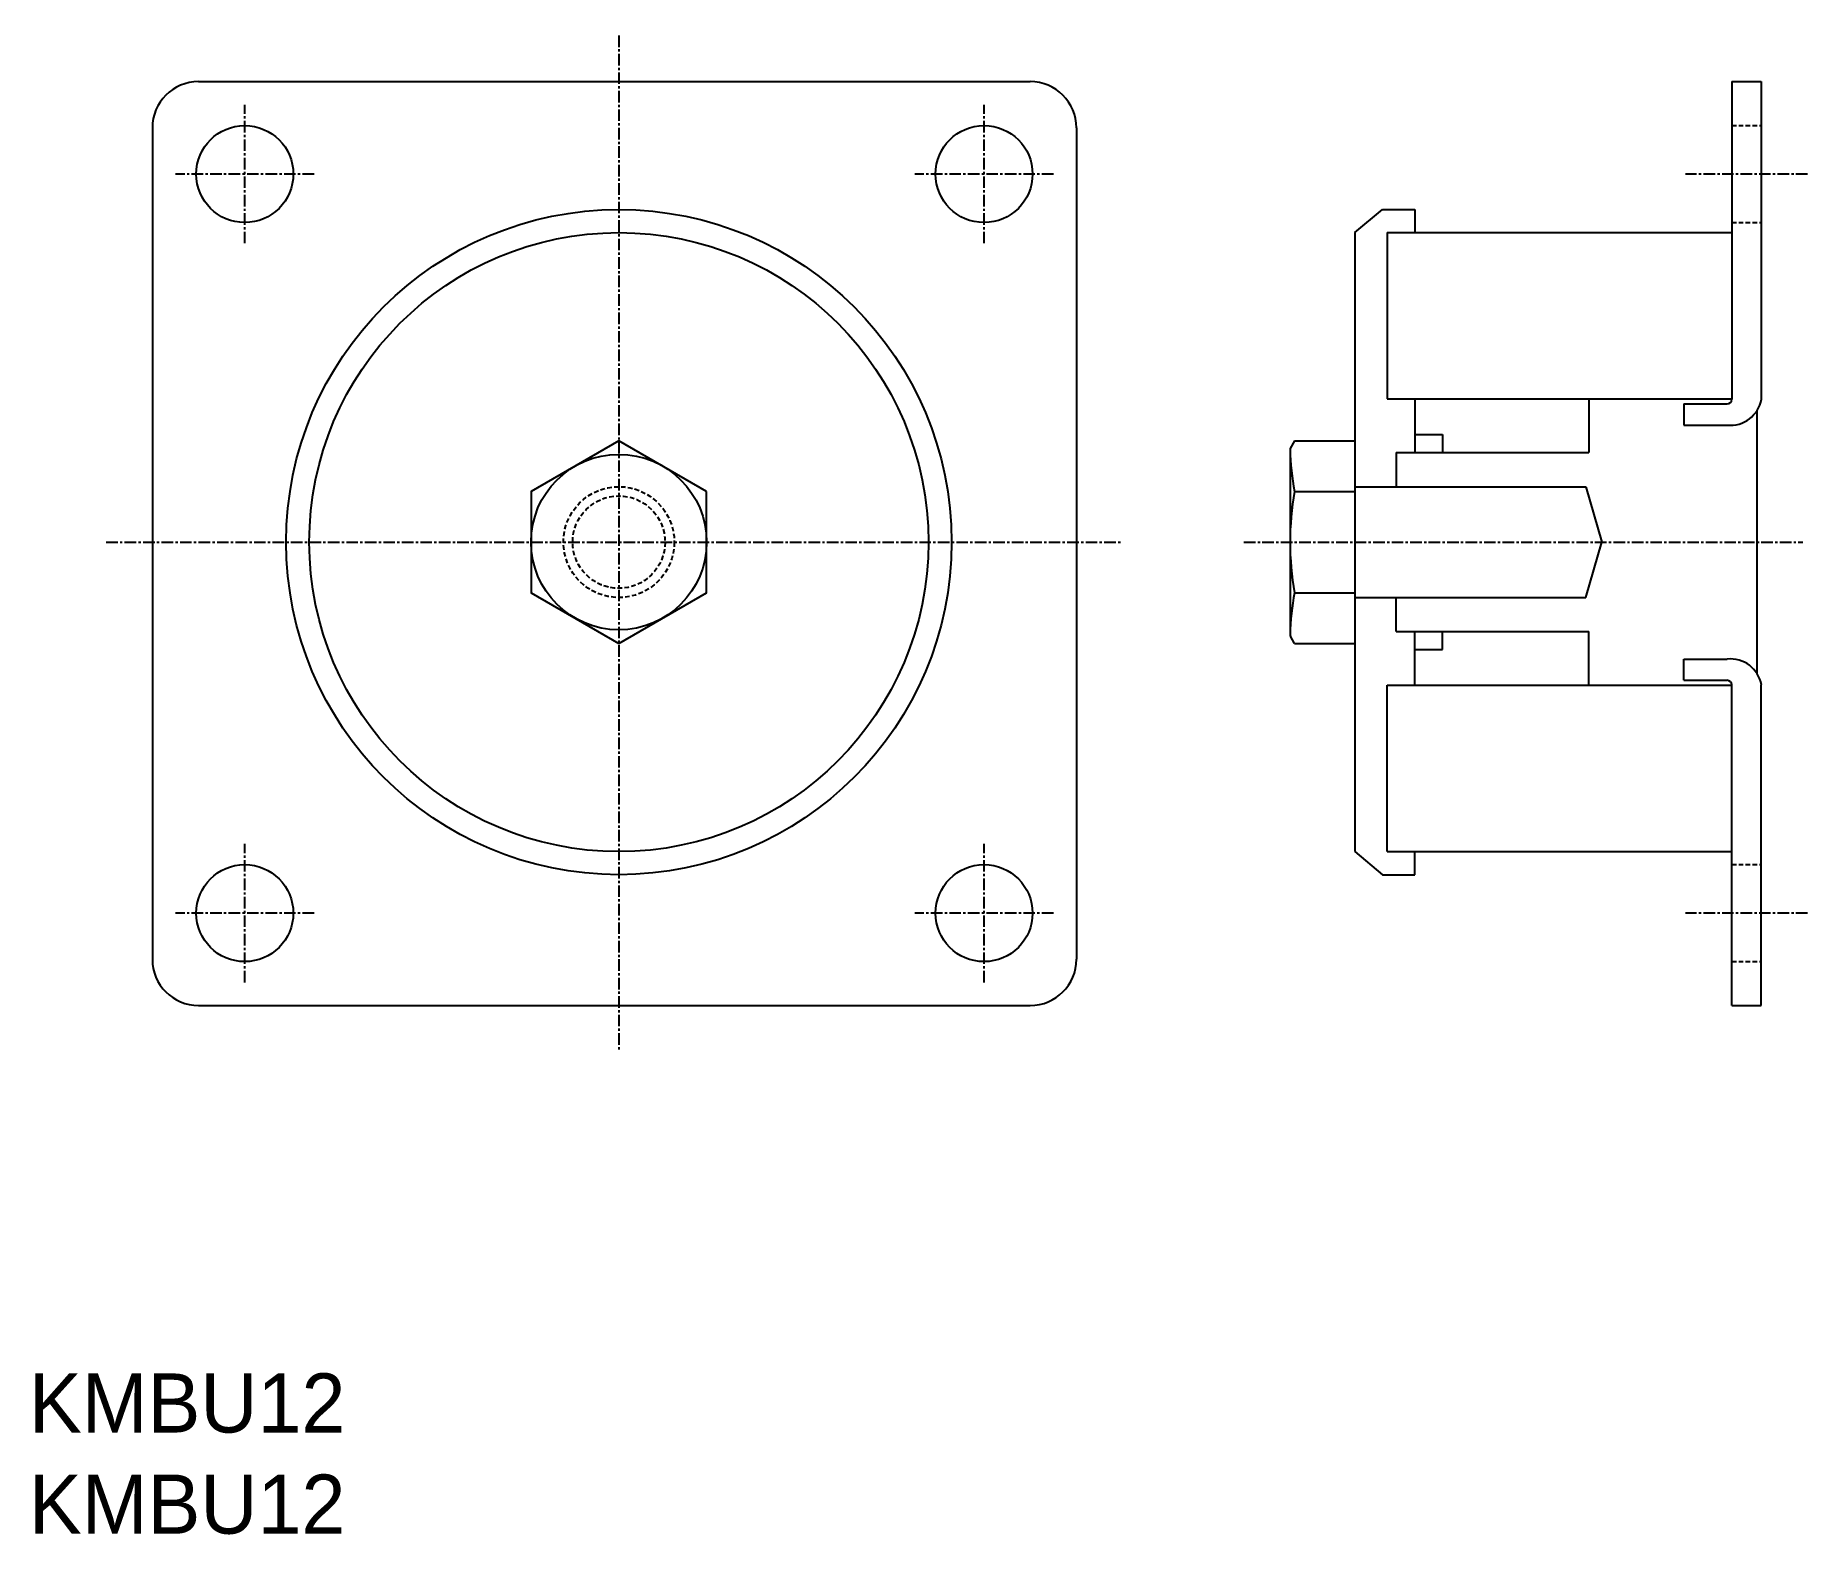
# Model space of a CAD drawing. Extents: x -1058 to -866, y -182 to -19.
import ezdxf

# ---------------------------------------------------------------- set-up
doc = ezdxf.new("R2010")
doc.units = 0
doc.linetypes.add('CENTER', pattern=[2, 1.25, -0.25, 0.25, -0.25])
doc.linetypes.add('DASHED', pattern=[0.75, 0.5, -0.25])
doc.layers.get('0').update_dxf_attribs({"linetype": 'CONTINUOUS'})
doc.layers.add('CENTER', color=1, linetype='CENTER')

msp = doc.modelspace()

# ---------------------------------------------------------------- linework, layer by layer
at = {"color": 7, "linetype": 'CONTINUOUS'}
for p, q in [((-1040.61, -24.39), (-950.61, -24.39)), ((-874.7, -24.39), (-874.7, -58.77)), ((-874.7, -24.39), (-871.5, -24.39)), ((-871.5, -24.39), (-871.5, -58.77)), ((-871.5, -24.39), (-871.5, -58.77)), ((-1045.61, -29.39), (-1045.61, -119.39)), ((-945.61, -29.39), (-945.61, -119.39)), ((-915.5, -40.73), (-912.5, -38.23)), ((-912.5, -38.23), (-909, -38.23)), ((-909, -38.23), (-909, -40.73)), ((-915.5, -40.73), (-915.5, -107.73)), ((-912, -40.73), (-912, -58.73)), ((-912, -40.73), (-874.7, -40.73)), ((-912, -58.73), (-874.7, -58.73)), ((-909, -58.73), (-909, -64.53)), ((-890.17, -58.73), (-890.17, -64.53)), ((-879.9, -59.27), (-875.2, -59.27)), ((-879.9, -59.27), (-875.2, -59.27)), ((-879.9, -59.27), (-879.9, -61.57)), ((-872, -60.04), (-872, -88.42)), ((-922.01, -63.26), (-922.5, -64.11)), ((-922.01, -63.26), (-915.5, -63.26)), ((-909, -62.58), (-906, -62.58)), ((-906, -62.58), (-906, -64.53)), ((-879.9, -61.57), (-875.2, -61.57)), ((-922.5, -64.11), (-922.5, -84.27)), ((-911, -64.53), (-890.17, -64.53)), ((-911, -64.53), (-911, -68.23)), ((-922.01, -68.74), (-915.5, -68.74)), ((-915.5, -68.23), (-890.5, -68.23)), ((-890.5, -68.23), (-888.77, -74.23)), ((-890.5, -80.23), (-888.77, -74.23)), ((-922.01, -79.71), (-915.5, -79.71)), ((-915.5, -80.23), (-890.5, -80.23)), ((-911, -83.92), (-911, -80.23)), ((-911, -83.92), (-890.17, -83.92)), ((-909, -89.73), (-909, -83.92)), ((-906, -85.87), (-906, -83.92)), ((-890.17, -89.73), (-890.17, -83.92)), ((-922.01, -85.2), (-922.46, -84.42)), ((-922.01, -85.2), (-915.5, -85.2)), ((-909, -85.87), (-906, -85.87)), ((-879.9, -89.19), (-879.9, -86.89)), ((-879.9, -86.89), (-875.2, -86.89)), ((-912, -89.73), (-874.7, -89.73)), ((-912, -107.73), (-912, -89.73)), ((-879.9, -89.19), (-875.2, -89.19)), ((-879.9, -89.19), (-875.2, -89.19)), ((-874.7, -124.39), (-874.7, -89.69)), ((-871.5, -124.39), (-871.5, -89.69)), ((-871.5, -124.39), (-871.5, -89.69)), ((-915.5, -107.73), (-912.5, -110.23)), ((-912, -107.73), (-874.7, -107.73)), ((-909, -110.23), (-909, -107.73)), ((-912.5, -110.23), (-909, -110.23)), ((-1040.61, -124.39), (-950.61, -124.39)), ((-874.7, -124.39), (-871.5, -124.39))]:
    msp.add_line(p, q, dxfattribs=at)
at = {"color": 3, "linetype": 'DASHED'}
for p, q in [((-874.7, -29.14), (-871.5, -29.14)), ((-874.7, -39.64), (-871.5, -39.64)), ((-874.7, -109.14), (-871.5, -109.14)), ((-874.7, -119.64), (-871.5, -119.64))]:
    msp.add_line(p, q, dxfattribs=at)
at = {"color": 7, "linetype": 'CONTINUOUS'}
msp.add_lwpolyline([(-985.63, -68.74), (-995.13, -63.26), (-1004.63, -68.74), (-1004.63, -79.71), (-995.13, -85.2), (-985.63, -79.71)], close=True, dxfattribs=at)
for centre, radius in [((-1035.61, -34.39), 5.25), ((-955.61, -34.39), 5.25), ((-995.13, -74.23), 36), ((-995.13, -74.23), 33.5), ((-995.13, -74.23), 9.5), ((-1035.61, -114.39), 5.25), ((-955.61, -114.39), 5.25)]:
    msp.add_circle(centre, radius, dxfattribs=at)
at = {"color": 3, "linetype": 'DASHED'}
for radius in [6, 5]:
    msp.add_circle((-995.13, -74.23), radius, dxfattribs=at)
at = {"color": 7, "linetype": 'CONTINUOUS'}
for centre, radius, start, end in [((-1040.61, -29.39), 5, 90, 180), ((-950.61, -29.39), 5, 0, 90), ((-874.85, -58.17), 3.41, 264.2306, 350.0031), ((-875.2, -58.77), 0.5, 270, 0), ((-897.28, -63.77), 25.22, 181.0019, 191.3653), ((-891.6, -74.23), 30.9, 169.7743, 190.2257), ((-897.28, -84.68), 25.22, 168.6347, 178.9981), ((-922.2, -84.27), 0.3, 180, 210.0004), ((-874.85, -90.28), 3.41, 9.9969, 95.7694), ((-875.2, -89.69), 0.5, 0, 90), ((-1040.61, -119.39), 5, 180, 270), ((-950.61, -119.39), 5, 270, 0)]:
    msp.add_arc(centre, radius, start, end, dxfattribs=at)
at = {"layer": 'CENTER', "color": 1, "linetype": 'CENTER'}
for p, q in [((-995.13, -19.39), (-995.13, -129.39)), ((-1035.61, -41.89), (-1035.61, -26.89)), ((-955.61, -41.89), (-955.61, -26.89)), ((-1028.11, -34.39), (-1043.11, -34.39)), ((-948.11, -34.39), (-963.11, -34.39)), ((-866.5, -34.39), (-879.7, -34.39)), ((-1050.61, -74.23), (-940.61, -74.23)), ((-927.5, -74.23), (-867, -74.23)), ((-1035.61, -121.89), (-1035.61, -106.89)), ((-955.61, -121.89), (-955.61, -106.89)), ((-1028.11, -114.39), (-1043.11, -114.39)), ((-948.11, -114.39), (-963.11, -114.39)), ((-866.5, -114.39), (-879.7, -114.39))]:
    msp.add_line(p, q, dxfattribs=at)

# ---------------------------------------------------------------- texts
for p in [(-1058.96, -170.61), (-1058.96, -181.56)]:
    msp.add_text('KMBU12', height=6.4).set_placement(p)

doc.saveas('drawing.dxf')
